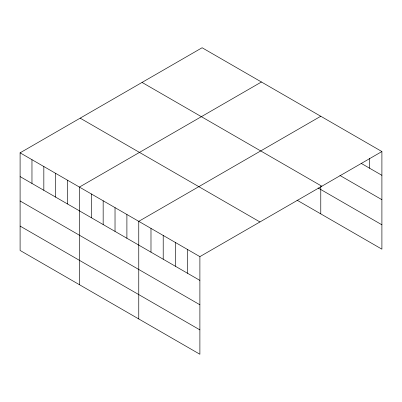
<?xml version="1.0" encoding="UTF-8"?>
<svg xmlns="http://www.w3.org/2000/svg" width="402" height="402" viewBox="0 0 402 402"><rect width="100%" height="100%" fill="white"/><g stroke="black" fill="none" stroke-linecap="round" stroke-linejoin="round"><path stroke-width="0.6" d="M20.1 152.83L199.889 256.632L199.889 354.252L20.1 250.451L20.1 152.83L202.111 47.748L381.9 151.549L381.9 249.17L297.038 200.176M261.441 81.998L79.43 187.081L79.43 284.706M320.771 116.253L138.76 221.336L138.76 318.962M199.889 256.632L381.9 151.549M361.172 163.348L381.9 175.312M339.906 175.443L381.9 199.688M142.047 82.425L321.836 186.221M318.072 187.95L381.9 224.798M80.164 118.153L259.953 221.954M20.1 176.594L199.889 280.395M20.1 200.97L199.889 304.771M20.1 226.08L199.889 329.881M369.674 158.247L369.674 168.257M320.771 186.367L320.771 213.879M187.664 249.572L187.664 273.34M175.438 242.512L175.438 266.28M163.212 235.456L163.212 259.22M150.986 228.396L150.986 252.165M126.896 214.487L126.896 238.255M115.027 207.633L115.027 231.401M103.163 200.784L103.163 224.552M91.299 193.935L91.299 217.703M67.566 180.232L67.566 204M55.697 173.383L55.697 197.146M43.833 166.528L43.833 190.297M31.964 159.679L31.964 183.448"/></g></svg>
